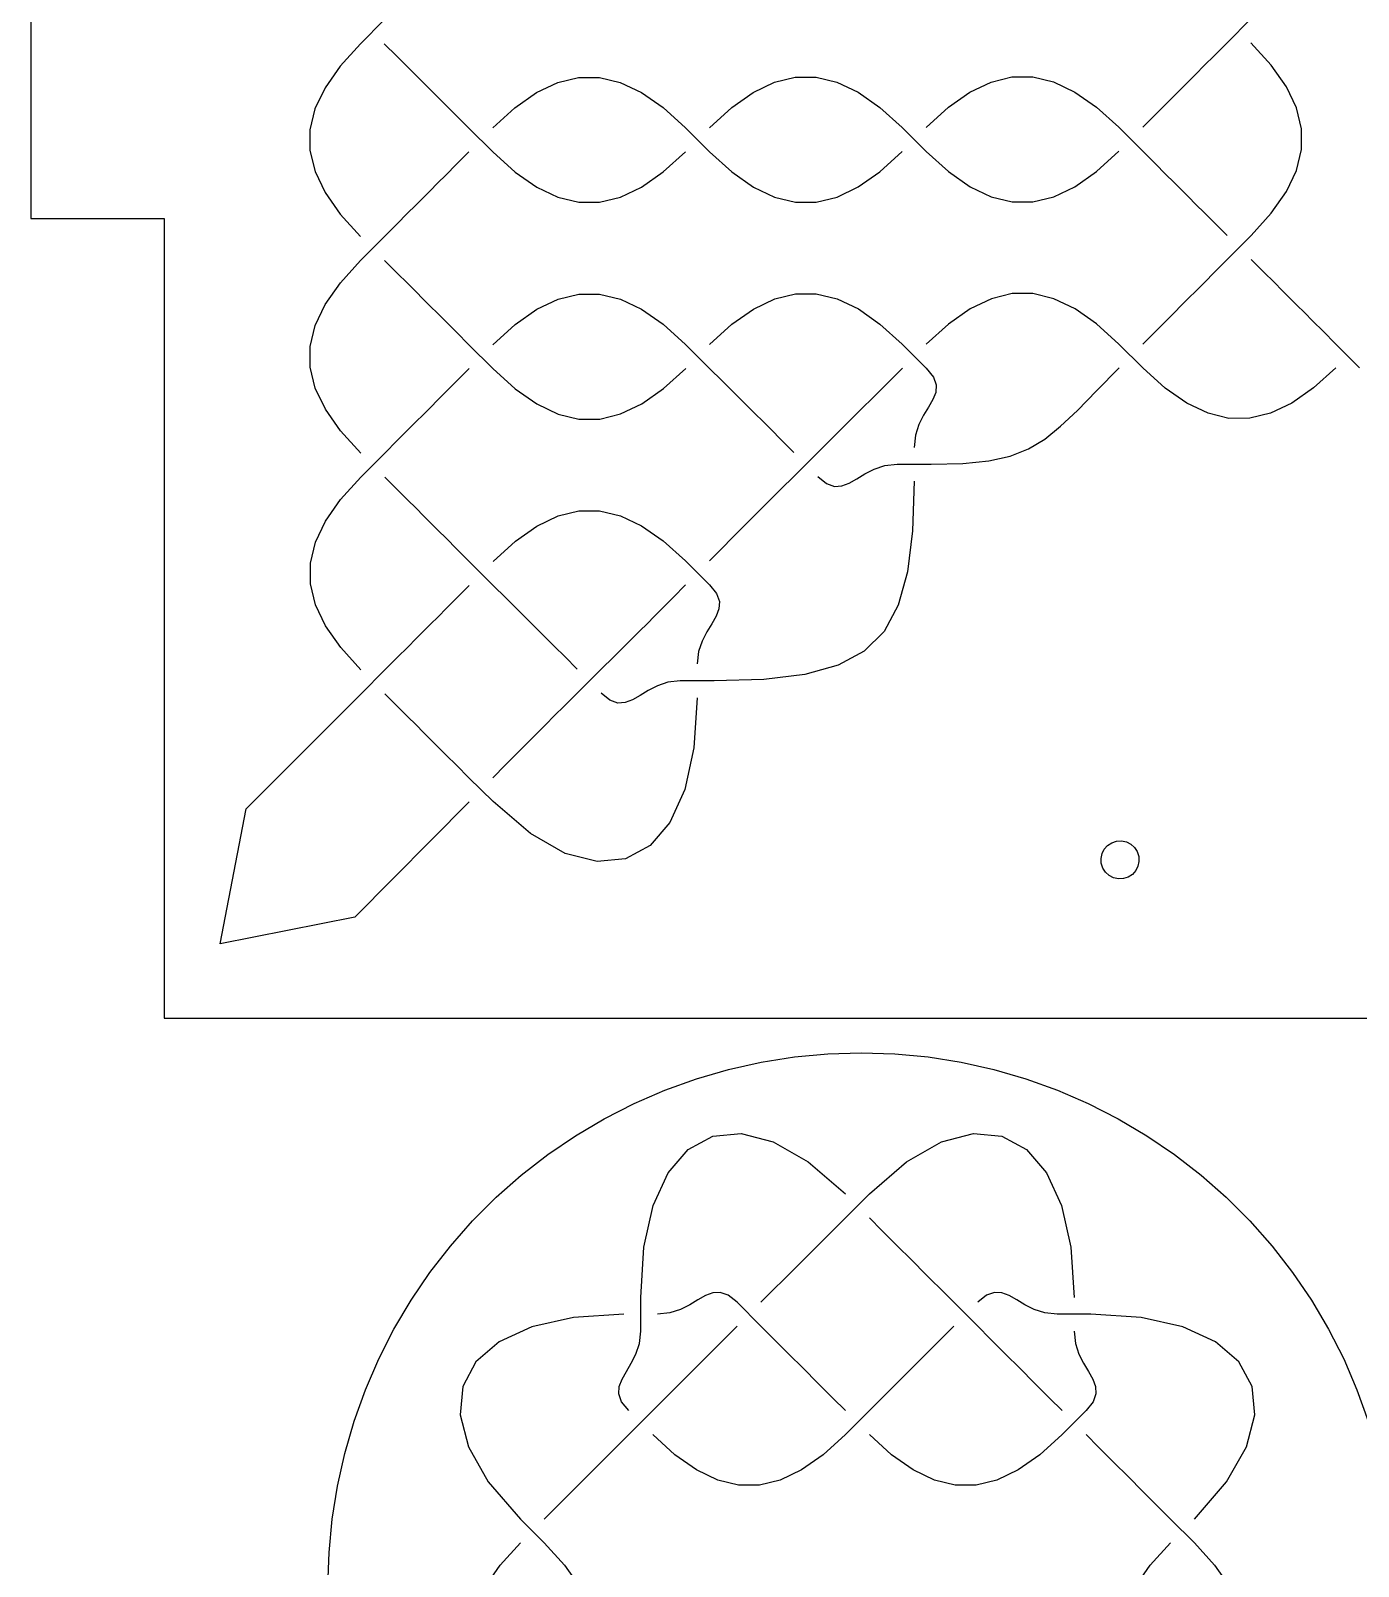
# Model space of a CAD drawing. Extents: x -112 to 112, y -170 to 170.
# Drawn here: x -111.8 to -56.4, y 41.8 to 105.8 of the extents above; entities that cross this region are included whole.
import ezdxf

# ---------------------------------------------------------------- set-up
doc = ezdxf.new("R2010")
doc.units = 0
doc.header["$MEASUREMENT"] = 0
doc.layers.get('0').update_dxf_attribs({"linetype": 'CONTINUOUS'})

msp = doc.modelspace()

# ---------------------------------------------------------------- linework, layer by layer
for p, q in [((-111.764, 120.176), (-111.764, 97.951)), ((-61.9, 105.267), (-60.904, 106.266)), ((-97.028, 106.228), (-98.025, 105.23)), ((-98.025, 105.23), (-98.865, 104.299)), ((-97.027, 105.231), (-96.5, 104.705)), ((-62.426, 104.741), (-61.9, 105.267)), ((-60.06, 104.339), (-60.902, 105.268)), ((-96.5, 104.705), (-96.075, 104.281)), ((-63.202, 103.963), (-62.85, 104.316)), ((-62.85, 104.316), (-62.426, 104.741)), ((-59.428, 103.438), (-60.06, 104.339)), ((-98.865, 104.299), (-99.495, 103.396)), ((-96.075, 104.281), (-95.723, 103.929)), ((-95.723, 103.929), (-95.414, 103.621)), ((-89.796, 103.614), (-88.926, 103.825)), ((-88.926, 103.825), (-88.06, 103.826)), ((-88.06, 103.826), (-87.19, 103.617)), ((-80.765, 103.623), (-79.895, 103.835)), ((-79.895, 103.835), (-79.029, 103.835)), ((-79.029, 103.835), (-78.159, 103.626)), ((-71.734, 103.633), (-70.864, 103.844)), ((-70.864, 103.844), (-69.998, 103.845)), ((-69.998, 103.845), (-69.128, 103.635)), ((-63.51, 103.654), (-63.202, 103.963)), ((-99.495, 103.396), (-99.915, 102.514)), ((-95.414, 103.621), (-95.119, 103.326)), ((-95.119, 103.326), (-94.81, 103.018)), ((-91.579, 102.56), (-90.677, 103.192)), ((-90.677, 103.192), (-89.796, 103.614)), ((-87.19, 103.617), (-86.308, 103.197)), ((-86.308, 103.197), (-85.405, 102.566)), ((-82.547, 102.569), (-81.646, 103.202)), ((-81.646, 103.202), (-80.765, 103.623)), ((-78.159, 103.626), (-77.277, 103.206)), ((-77.277, 103.206), (-76.374, 102.576)), ((-73.516, 102.579), (-72.615, 103.211)), ((-72.615, 103.211), (-71.734, 103.633)), ((-69.128, 103.635), (-68.246, 103.216)), ((-68.246, 103.216), (-67.343, 102.585)), ((-64.465, 102.697), (-64.113, 103.05)), ((-64.113, 103.05), (-63.804, 103.359)), ((-63.804, 103.359), (-63.51, 103.654)), ((-59.006, 102.556), (-59.428, 103.438)), ((-99.915, 102.514), (-100.125, 101.644)), ((-94.81, 103.018), (-94.457, 102.666)), ((-94.457, 102.666), (-94.032, 102.242)), ((-92.508, 101.718), (-91.579, 102.56)), ((-85.405, 102.566), (-84.474, 101.726)), ((-83.477, 101.727), (-82.547, 102.569)), ((-76.374, 102.576), (-75.443, 101.735)), ((-74.445, 101.736), (-73.516, 102.579)), ((-67.343, 102.585), (-66.412, 101.745)), ((-64.889, 102.272), (-64.465, 102.697)), ((-58.795, 101.687), (-59.006, 102.556)), ((-94.032, 102.242), (-93.505, 101.716)), ((-65.414, 101.746), (-64.889, 102.272)), ((-100.125, 101.644), (-100.124, 100.778)), ((-93.505, 101.716), (-92.507, 100.72)), ((-84.474, 101.726), (-83.476, 100.729)), ((-75.443, 101.735), (-74.444, 100.739)), ((-66.412, 101.745), (-65.413, 100.748)), ((-58.794, 100.821), (-58.795, 101.687)), ((-100.124, 100.778), (-99.913, 99.908)), ((-94.03, 100.192), (-93.505, 100.719)), ((-92.507, 100.72), (-91.576, 99.879)), ((-85.403, 99.886), (-84.473, 100.728)), ((-83.476, 100.729), (-82.545, 99.889)), ((-76.371, 99.895), (-75.442, 100.737)), ((-74.444, 100.739), (-73.514, 99.898)), ((-67.34, 99.904), (-66.411, 100.747)), ((-65.413, 100.748), (-64.887, 100.223)), ((-59.003, 99.951), (-58.794, 100.821)), ((-99.913, 99.908), (-99.491, 99.027)), ((-94.454, 99.767), (-94.03, 100.192)), ((-91.576, 99.879), (-90.673, 99.249)), ((-86.304, 99.253), (-85.403, 99.886)), ((-82.545, 99.889), (-81.642, 99.258)), ((-77.273, 99.263), (-76.371, 99.895)), ((-73.514, 99.898), (-72.611, 99.268)), ((-68.242, 99.272), (-67.34, 99.904)), ((-64.887, 100.223), (-64.462, 99.798)), ((-59.423, 99.068), (-59.003, 99.951)), ((-95.114, 99.105), (-94.806, 99.414)), ((-94.806, 99.414), (-94.454, 99.767)), ((-90.673, 99.249), (-89.791, 98.829)), ((-87.185, 98.832), (-86.304, 99.253)), ((-81.642, 99.258), (-80.76, 98.838)), ((-78.154, 98.841), (-77.273, 99.263)), ((-72.611, 99.268), (-71.729, 98.848)), ((-69.123, 98.851), (-68.242, 99.272)), ((-64.462, 99.798), (-64.109, 99.446)), ((-64.109, 99.446), (-63.8, 99.138)), ((-99.491, 99.027), (-98.859, 98.125)), ((-95.717, 98.501), (-95.408, 98.811)), ((-95.408, 98.811), (-95.114, 99.105)), ((-89.791, 98.829), (-88.921, 98.62)), ((-88.921, 98.62), (-88.055, 98.621)), ((-88.055, 98.621), (-87.185, 98.832)), ((-80.76, 98.838), (-79.89, 98.629)), ((-79.89, 98.629), (-79.024, 98.63)), ((-79.024, 98.63), (-78.154, 98.841)), ((-71.729, 98.848), (-70.859, 98.638)), ((-70.859, 98.638), (-69.993, 98.639)), ((-69.993, 98.639), (-69.123, 98.851)), ((-63.8, 99.138), (-63.505, 98.844)), ((-63.505, 98.844), (-63.196, 98.535)), ((-60.054, 98.166), (-59.423, 99.068)), ((-111.764, 97.951), (-106.208, 97.951)), ((-106.208, 97.951), (-106.208, 64.614)), ((-98.859, 98.125), (-98.016, 97.196)), ((-96.493, 97.724), (-96.069, 98.149)), ((-96.069, 98.149), (-95.717, 98.501)), ((-63.196, 98.535), (-62.844, 98.183)), ((-62.844, 98.183), (-62.418, 97.759)), ((-60.894, 97.235), (-60.054, 98.166)), ((-97.019, 97.197), (-96.493, 97.724)), ((-62.418, 97.759), (-61.892, 97.234)), ((-98.015, 96.198), (-97.019, 97.197)), ((-61.891, 96.236), (-60.894, 97.235)), ((-98.856, 95.268), (-98.015, 96.198)), ((-97.017, 96.199), (-96.491, 95.674)), ((-62.416, 95.71), (-61.891, 96.236)), ((-60.893, 96.237), (-60.367, 95.712)), ((-96.491, 95.674), (-96.066, 95.25)), ((-62.841, 95.284), (-62.416, 95.71)), ((-60.367, 95.712), (-59.941, 95.287)), ((-99.486, 94.365), (-98.856, 95.268)), ((-96.066, 95.25), (-95.713, 94.898)), ((-95.713, 94.898), (-95.404, 94.589)), ((-89.786, 94.583), (-88.917, 94.794)), ((-88.917, 94.794), (-88.051, 94.795)), ((-88.051, 94.795), (-87.181, 94.585)), ((-80.755, 94.592), (-79.886, 94.803)), ((-79.886, 94.803), (-79.02, 94.804)), ((-79.02, 94.804), (-78.15, 94.595)), ((-70.855, 94.813), (-71.724, 94.602)), ((-69.989, 94.814), (-70.855, 94.813)), ((-69.119, 94.604), (-69.989, 94.814)), ((-63.501, 94.623), (-63.192, 94.932)), ((-63.192, 94.932), (-62.841, 95.284)), ((-59.941, 95.287), (-59.589, 94.936)), ((-59.589, 94.936), (-59.28, 94.627)), ((-99.906, 93.483), (-99.486, 94.365)), ((-95.404, 94.589), (-95.11, 94.295)), ((-95.11, 94.295), (-94.8, 93.987)), ((-91.569, 93.529), (-90.668, 94.161)), ((-90.668, 94.161), (-89.786, 94.583)), ((-87.181, 94.585), (-86.299, 94.166)), ((-86.299, 94.166), (-85.396, 93.535)), ((-82.538, 93.538), (-81.637, 94.17)), ((-81.637, 94.17), (-80.755, 94.592)), ((-78.15, 94.595), (-77.267, 94.175)), ((-77.267, 94.175), (-76.365, 93.545)), ((-72.606, 94.18), (-73.507, 93.548)), ((-71.724, 94.602), (-72.606, 94.18)), ((-68.236, 94.184), (-69.119, 94.604)), ((-67.334, 93.554), (-68.236, 94.184)), ((-64.103, 94.019), (-63.795, 94.328)), ((-63.795, 94.328), (-63.501, 94.623)), ((-59.28, 94.627), (-58.985, 94.333)), ((-58.985, 94.333), (-58.676, 94.025)), ((-100.115, 92.612), (-99.906, 93.483)), ((-94.8, 93.987), (-94.448, 93.635)), ((-94.448, 93.635), (-94.023, 93.211)), ((-92.498, 92.686), (-91.569, 93.529)), ((-85.396, 93.535), (-84.465, 92.695)), ((-83.467, 92.696), (-82.538, 93.538)), ((-76.365, 93.545), (-75.434, 92.704)), ((-73.507, 93.548), (-74.436, 92.705)), ((-66.403, 92.714), (-67.334, 93.554)), ((-64.88, 93.241), (-64.455, 93.666)), ((-64.455, 93.666), (-64.103, 94.019)), ((-58.676, 94.025), (-58.323, 93.673)), ((-58.323, 93.673), (-57.898, 93.248)), ((-94.023, 93.211), (-93.496, 92.685)), ((-65.405, 92.715), (-64.88, 93.241)), ((-57.898, 93.248), (-57.372, 92.723)), ((-100.114, 91.747), (-100.115, 92.612)), ((-93.496, 92.685), (-92.497, 91.689)), ((-84.465, 92.695), (-83.466, 91.698)), ((-75.434, 92.704), (-74.435, 91.707)), ((-65.404, 91.717), (-66.403, 92.714)), ((-57.372, 92.723), (-56.373, 91.726)), ((-99.903, 90.877), (-100.114, 91.747)), ((-94.02, 91.161), (-93.495, 91.688)), ((-92.497, 91.689), (-91.566, 90.848)), ((-85.393, 90.854), (-84.464, 91.697)), ((-83.466, 91.698), (-82.941, 91.175)), ((-75.433, 91.706), (-75.959, 91.18)), ((-74.435, 91.707), (-74.141, 91.339)), ((-67.345, 90.757), (-66.402, 91.716)), ((-64.473, 90.876), (-65.404, 91.717)), ((-57.371, 91.725), (-58.3, 90.883)), ((-99.481, 89.996), (-99.903, 90.877)), ((-94.445, 90.736), (-94.02, 91.161)), ((-82.941, 91.175), (-82.517, 90.753)), ((-75.959, 91.18), (-76.384, 90.755)), ((-74.141, 91.339), (-74.022, 91.008)), ((-74.022, 91.008), (-74.041, 90.699)), ((-63.57, 90.246), (-64.473, 90.876)), ((-58.3, 90.883), (-59.201, 90.251)), ((-95.105, 90.074), (-94.797, 90.383)), ((-94.797, 90.383), (-94.445, 90.736)), ((-91.566, 90.848), (-90.664, 90.218)), ((-86.294, 90.222), (-85.393, 90.854)), ((-82.517, 90.753), (-82.165, 90.403)), ((-82.165, 90.403), (-81.857, 90.096)), ((-76.737, 90.403), (-77.046, 90.095)), ((-76.384, 90.755), (-76.737, 90.403)), ((-74.159, 90.396), (-74.341, 90.082)), ((-74.041, 90.699), (-74.159, 90.396)), ((-68.138, 89.951), (-67.345, 90.757)), ((-62.688, 89.826), (-63.57, 90.246)), ((-59.201, 90.251), (-60.083, 89.829)), ((-98.849, 89.094), (-99.481, 89.996)), ((-95.708, 89.47), (-95.399, 89.78)), ((-95.399, 89.78), (-95.105, 90.074)), ((-90.664, 90.218), (-89.781, 89.798)), ((-89.781, 89.798), (-88.911, 89.588)), ((-88.045, 89.589), (-87.176, 89.801)), ((-87.176, 89.801), (-86.294, 90.222)), ((-81.857, 90.096), (-81.563, 89.803)), ((-81.563, 89.803), (-81.254, 89.496)), ((-77.342, 89.802), (-77.652, 89.494)), ((-77.046, 90.095), (-77.342, 89.802)), ((-74.547, 89.743), (-74.741, 89.361)), ((-74.341, 90.082), (-74.547, 89.743)), ((-68.837, 89.288), (-68.138, 89.951)), ((-61.818, 89.617), (-62.688, 89.826)), ((-60.952, 89.618), (-61.818, 89.617)), ((-60.083, 89.829), (-60.952, 89.618)), ((-98.007, 88.165), (-98.849, 89.094)), ((-96.484, 88.693), (-96.06, 89.118)), ((-96.06, 89.118), (-95.708, 89.47)), ((-88.911, 89.588), (-88.045, 89.589)), ((-81.254, 89.496), (-80.903, 89.146)), ((-80.903, 89.146), (-80.48, 88.722)), ((-78.006, 89.143), (-78.432, 88.72)), ((-77.652, 89.494), (-78.006, 89.143)), ((-74.741, 89.361), (-74.885, 88.922)), ((-69.5, 88.756), (-68.837, 89.288)), ((-97.009, 88.166), (-96.484, 88.693)), ((-80.48, 88.722), (-79.957, 88.197)), ((-78.432, 88.72), (-78.959, 88.195)), ((-74.885, 88.922), (-74.943, 88.408)), ((-70.941, 88.046), (-70.182, 88.346)), ((-70.182, 88.346), (-69.5, 88.756)), ((-98.006, 87.167), (-97.009, 88.166)), ((-78.959, 88.195), (-79.959, 87.199)), ((-76.165, 87.648), (-75.649, 87.703)), ((-75.649, 87.703), (-74.238, 87.701)), ((-74.238, 87.701), (-72.912, 87.734)), ((-72.912, 87.734), (-71.832, 87.845)), ((-71.832, 87.845), (-70.941, 88.046)), ((-98.846, 86.236), (-98.006, 87.167)), ((-96.482, 86.643), (-97.008, 87.168)), ((-79.959, 87.199), (-80.486, 86.675)), ((-78.962, 87.197), (-78.592, 86.902)), ((-77.645, 86.921), (-77.331, 87.103)), ((-77.331, 87.103), (-76.99, 87.31)), ((-76.99, 87.31), (-76.607, 87.504)), ((-76.607, 87.504), (-76.165, 87.648)), ((-96.056, 86.219), (-96.482, 86.643)), ((-80.486, 86.675), (-80.912, 86.251)), ((-78.592, 86.902), (-78.26, 86.783)), ((-78.26, 86.783), (-77.95, 86.802)), ((-77.95, 86.802), (-77.645, 86.921)), ((-74.945, 86.996), (-75.011, 84.927)), ((-99.477, 85.334), (-98.846, 86.236)), ((-95.704, 85.867), (-96.056, 86.219)), ((-95.395, 85.558), (-95.704, 85.867)), ((-89.784, 85.549), (-88.917, 85.761)), ((-88.917, 85.761), (-88.053, 85.763)), ((-88.053, 85.763), (-87.185, 85.555)), ((-81.264, 85.899), (-81.573, 85.59)), ((-80.912, 86.251), (-81.264, 85.899)), ((-99.897, 84.451), (-99.477, 85.334)), ((-95.1, 85.264), (-95.395, 85.558)), ((-94.791, 84.956), (-95.1, 85.264)), ((-91.562, 84.496), (-90.663, 85.128)), ((-90.663, 85.128), (-89.784, 85.549)), ((-87.185, 85.555), (-86.304, 85.138)), ((-86.304, 85.138), (-85.402, 84.511)), ((-81.867, 85.295), (-82.175, 84.985)), ((-81.573, 85.59), (-81.867, 85.295)), ((-94.438, 84.604), (-94.791, 84.956)), ((-94.013, 84.18), (-94.438, 84.604)), ((-92.489, 83.655), (-91.562, 84.496)), ((-85.402, 84.511), (-84.471, 83.674)), ((-82.526, 84.632), (-82.949, 84.206)), ((-82.175, 84.985), (-82.526, 84.632)), ((-75.011, 84.927), (-75.221, 83.215)), ((-100.106, 83.581), (-99.897, 84.451)), ((-93.487, 83.654), (-94.013, 84.18)), ((-82.949, 84.206), (-83.473, 83.678)), ((-100.105, 82.716), (-100.106, 83.581)), ((-92.488, 82.657), (-93.487, 83.654)), ((-84.471, 83.674), (-83.47, 82.68)), ((-75.221, 83.215), (-75.606, 81.829)), ((-99.894, 81.846), (-100.105, 82.716)), ((-94.011, 82.13), (-93.486, 82.656)), ((-91.964, 82.135), (-92.488, 82.657)), ((-84.467, 82.676), (-84.991, 82.148)), ((-83.47, 82.68), (-83.175, 82.312)), ((-94.435, 81.705), (-94.011, 82.13)), ((-91.54, 81.714), (-91.964, 82.135)), ((-84.991, 82.148), (-85.415, 81.723)), ((-83.175, 82.312), (-83.057, 81.982)), ((-83.057, 81.982), (-83.077, 81.674)), ((-99.472, 80.964), (-99.894, 81.846)), ((-95.096, 81.043), (-94.787, 81.352)), ((-94.787, 81.352), (-94.435, 81.705)), ((-91.188, 81.364), (-91.54, 81.714)), ((-90.88, 81.058), (-91.188, 81.364)), ((-85.766, 81.369), (-86.075, 81.06)), ((-85.415, 81.723), (-85.766, 81.369)), ((-83.197, 81.371), (-83.38, 81.058)), ((-83.077, 81.674), (-83.197, 81.371)), ((-75.606, 81.829), (-76.196, 80.74)), ((-98.84, 80.063), (-99.472, 80.964)), ((-95.698, 80.439), (-95.39, 80.748)), ((-95.39, 80.748), (-95.096, 81.043)), ((-90.586, 80.767), (-90.88, 81.058)), ((-90.278, 80.46), (-90.586, 80.767)), ((-86.369, 80.766), (-86.679, 80.458)), ((-86.075, 81.06), (-86.369, 80.766)), ((-83.588, 80.718), (-83.783, 80.337)), ((-83.38, 81.058), (-83.588, 80.718)), ((-76.196, 80.74), (-77.02, 79.917)), ((-97.998, 79.134), (-98.84, 80.063)), ((-96.474, 79.662), (-96.05, 80.087)), ((-96.05, 80.087), (-95.698, 80.439)), ((-89.927, 80.11), (-90.278, 80.46)), ((-89.505, 79.687), (-89.927, 80.11)), ((-87.032, 80.106), (-87.458, 79.683)), ((-86.679, 80.458), (-87.032, 80.106)), ((-83.783, 80.337), (-83.928, 79.897)), ((-97, 79.135), (-96.474, 79.662)), ((-88.983, 79.162), (-89.505, 79.687)), ((-87.458, 79.683), (-87.985, 79.159)), ((-83.928, 79.897), (-83.984, 79.384)), ((-77.02, 79.917), (-78.111, 79.329)), ((-97.996, 78.136), (-97, 79.135)), ((-87.985, 79.159), (-88.986, 78.164)), ((-81.21, 78.74), (-83.279, 78.678)), ((-79.497, 78.947), (-81.21, 78.74)), ((-78.111, 79.329), (-79.497, 78.947)), ((-102.781, 73.342), (-97.996, 78.136)), ((-96.475, 77.614), (-96.999, 78.137)), ((-88.986, 78.164), (-89.514, 77.64)), ((-87.62, 77.867), (-87.989, 78.161)), ((-86.365, 78.073), (-86.678, 77.889)), ((-86.026, 78.281), (-86.365, 78.073)), ((-85.644, 78.476), (-86.026, 78.281)), ((-85.204, 78.621), (-85.644, 78.476)), ((-84.69, 78.678), (-85.204, 78.621)), ((-83.279, 78.678), (-84.69, 78.678)), ((-96.053, 77.191), (-96.475, 77.614)), ((-89.514, 77.64), (-89.94, 77.216)), ((-87.29, 77.749), (-87.62, 77.867)), ((-86.981, 77.769), (-87.29, 77.749)), ((-86.678, 77.889), (-86.981, 77.769)), ((-83.984, 77.972), (-84.118, 75.883)), ((-95.703, 76.84), (-96.053, 77.191)), ((-95.397, 76.532), (-95.703, 76.84)), ((-90.292, 76.865), (-90.601, 76.556)), ((-89.94, 77.216), (-90.292, 76.865)), ((-95.105, 76.238), (-95.397, 76.532)), ((-94.798, 75.931), (-95.105, 76.238)), ((-90.895, 76.261), (-91.203, 75.951)), ((-90.601, 76.556), (-90.895, 76.261)), ((-94.447, 75.58), (-94.798, 75.931)), ((-94.023, 75.159), (-94.447, 75.58)), ((-91.554, 75.598), (-91.977, 75.171)), ((-91.203, 75.951), (-91.554, 75.598)), ((-84.118, 75.883), (-84.504, 74.145)), ((-93.498, 74.638), (-94.023, 75.159)), ((-91.977, 75.171), (-92.5, 74.642)), ((-92.495, 73.645), (-93.498, 74.638)), ((-93.493, 73.64), (-98.26, 68.828)), ((-90.936, 72.315), (-92.495, 73.645)), ((-84.504, 74.145), (-85.122, 72.781)), ((-103.861, 67.716), (-102.781, 73.342)), ((-89.481, 71.488), (-90.936, 72.315)), ((-85.122, 72.781), (-85.949, 71.811)), ((-85.949, 71.811), (-86.966, 71.258)), ((-67.016, 71.667), (-66.877, 71.821)), ((-66.877, 71.821), (-66.704, 71.934)), ((-66.704, 71.934), (-66.507, 71.998)), ((-66.507, 71.998), (-66.3, 72.009)), ((-66.3, 72.009), (-66.097, 71.966)), ((-66.097, 71.966), (-65.912, 71.872)), ((-65.912, 71.872), (-65.758, 71.733)), ((-65.758, 71.733), (-65.645, 71.56)), ((-88.15, 71.143), (-89.481, 71.488)), ((-86.966, 71.258), (-88.15, 71.143)), ((-67.153, 71.28), (-67.11, 71.483)), ((-67.142, 71.073), (-67.153, 71.28)), ((-67.078, 70.876), (-67.142, 71.073)), ((-67.11, 71.483), (-67.016, 71.667)), ((-65.645, 71.56), (-65.581, 71.363)), ((-65.571, 71.156), (-65.614, 70.953)), ((-65.581, 71.363), (-65.571, 71.156)), ((-66.965, 70.702), (-67.078, 70.876)), ((-66.811, 70.564), (-66.965, 70.702)), ((-66.627, 70.47), (-66.811, 70.564)), ((-66.424, 70.427), (-66.627, 70.47)), ((-66.217, 70.437), (-66.424, 70.427)), ((-66.02, 70.501), (-66.217, 70.437)), ((-65.846, 70.614), (-66.02, 70.501)), ((-65.708, 70.768), (-65.846, 70.614)), ((-65.614, 70.953), (-65.708, 70.768)), ((-98.26, 68.828), (-103.861, 67.716)), ((-106.208, 64.614), (-6.196, 64.614)), ((-82.675, 62.482), (-81.313, 62.786)), ((-81.313, 62.786), (-79.934, 63.005)), ((-79.934, 63.005), (-78.544, 63.136)), ((-78.544, 63.136), (-77.148, 63.18)), ((-77.148, 63.18), (-75.753, 63.136)), ((-75.753, 63.136), (-74.363, 63.005)), ((-74.363, 63.005), (-72.984, 62.786)), ((-72.984, 62.786), (-71.621, 62.482)), ((-85.33, 61.619), (-84.016, 62.092)), ((-84.016, 62.092), (-82.675, 62.482)), ((-71.621, 62.482), (-70.28, 62.092)), ((-70.28, 62.092), (-68.967, 61.619)), ((-86.611, 61.065), (-85.33, 61.619)), ((-68.967, 61.619), (-67.685, 61.065)), ((-87.855, 60.431), (-86.611, 61.065)), ((-67.685, 61.065), (-66.441, 60.431)), ((-89.057, 59.72), (-87.855, 60.431)), ((-66.441, 60.431), (-65.239, 59.72)), ((-90.212, 58.935), (-89.057, 59.72)), ((-84.358, 59.147), (-83.336, 59.699)), ((-83.336, 59.699), (-82.148, 59.812)), ((-82.148, 59.812), (-80.815, 59.463)), ((-73.801, 59.463), (-72.468, 59.812)), ((-72.468, 59.812), (-71.28, 59.699)), ((-71.28, 59.699), (-70.258, 59.147)), ((-65.239, 59.72), (-64.085, 58.935)), ((-91.315, 58.08), (-90.212, 58.935)), ((-85.191, 58.178), (-84.358, 59.147)), ((-80.815, 59.463), (-79.361, 58.632)), ((-75.255, 58.632), (-73.801, 59.463)), ((-70.258, 59.147), (-69.425, 58.178)), ((-64.085, 58.935), (-62.981, 58.08)), ((-79.361, 58.632), (-77.807, 57.295)), ((-76.809, 57.295), (-75.255, 58.632)), ((-92.362, 57.156), (-91.315, 58.08)), ((-85.814, 56.813), (-85.191, 58.178)), ((-69.425, 58.178), (-68.802, 56.813)), ((-62.981, 58.08), (-61.934, 57.156)), ((-93.349, 56.169), (-92.362, 57.156)), ((-77.807, 56.297), (-76.809, 57.295)), ((-61.934, 57.156), (-60.947, 56.169)), ((-86.204, 55.076), (-85.814, 56.813)), ((-68.802, 56.813), (-68.412, 55.076)), ((-94.273, 55.122), (-93.349, 56.169)), ((-78.757, 55.347), (-78.333, 55.771)), ((-78.333, 55.771), (-77.807, 56.297)), ((-76.809, 56.297), (-76.283, 55.771)), ((-76.283, 55.771), (-75.858, 55.347)), ((-60.947, 56.169), (-60.023, 55.122)), ((-95.129, 54.018), (-94.273, 55.122)), ((-86.339, 52.986), (-86.204, 55.076)), ((-79.11, 54.994), (-78.757, 55.347)), ((-75.858, 55.347), (-75.506, 54.994)), ((-68.412, 55.076), (-68.277, 52.986)), ((-60.023, 55.122), (-59.168, 54.018)), ((-79.713, 54.391), (-79.419, 54.686)), ((-79.419, 54.686), (-79.11, 54.994)), ((-75.506, 54.994), (-75.197, 54.686)), ((-75.197, 54.686), (-74.903, 54.391)), ((-95.913, 52.864), (-95.129, 54.018)), ((-80.374, 53.73), (-80.022, 54.082)), ((-80.022, 54.082), (-79.713, 54.391)), ((-74.903, 54.391), (-74.594, 54.082)), ((-74.594, 54.082), (-74.242, 53.73)), ((-59.168, 54.018), (-58.383, 52.864)), ((-83.335, 53.176), (-83.639, 53.059)), ((-83.025, 53.194), (-83.335, 53.176)), ((-82.693, 53.074), (-83.025, 53.194)), ((-81.325, 52.78), (-80.799, 53.306)), ((-80.799, 53.306), (-80.374, 53.73)), ((-74.242, 53.73), (-73.817, 53.306)), ((-73.817, 53.306), (-73.291, 52.78)), ((-71.591, 53.194), (-71.923, 53.074)), ((-71.281, 53.176), (-71.591, 53.194)), ((-70.977, 53.059), (-71.281, 53.176)), ((-96.624, 51.662), (-95.913, 52.864)), ((-86.339, 51.575), (-86.339, 52.986)), ((-84.677, 52.48), (-85.118, 52.337)), ((-84.294, 52.673), (-84.677, 52.48)), ((-83.954, 52.878), (-84.294, 52.673)), ((-83.639, 53.059), (-83.954, 52.878)), ((-82.322, 52.78), (-82.693, 53.074)), ((-81.325, 51.782), (-82.322, 52.78)), ((-73.291, 52.78), (-72.293, 51.782)), ((-71.923, 53.074), (-72.293, 52.78)), ((-70.662, 52.878), (-70.977, 53.059)), ((-70.322, 52.673), (-70.662, 52.878)), ((-69.939, 52.48), (-70.322, 52.673)), ((-69.498, 52.337), (-69.939, 52.48)), ((-58.383, 52.864), (-57.672, 51.662)), ((-89.134, 52.146), (-90.872, 51.756)), ((-87.045, 52.281), (-89.134, 52.146)), ((-85.118, 52.337), (-85.633, 52.281)), ((-68.982, 52.281), (-69.498, 52.337)), ((-67.571, 52.281), (-68.982, 52.281)), ((-65.482, 52.146), (-67.571, 52.281)), ((-63.744, 51.756), (-65.482, 52.146)), ((-97.258, 50.418), (-96.624, 51.662)), ((-90.872, 51.756), (-92.236, 51.133)), ((-86.395, 51.06), (-86.339, 51.575)), ((-83.273, 50.831), (-82.848, 51.256)), ((-82.848, 51.256), (-82.322, 51.782)), ((-80.799, 51.256), (-81.325, 51.782)), ((-80.374, 50.831), (-80.799, 51.256)), ((-73.817, 51.256), (-74.242, 50.831)), ((-73.291, 51.782), (-73.817, 51.256)), ((-72.293, 51.782), (-71.767, 51.256)), ((-71.767, 51.256), (-71.343, 50.831)), ((-68.277, 51.575), (-68.221, 51.06)), ((-62.379, 51.133), (-63.744, 51.756)), ((-57.672, 51.662), (-57.038, 50.418)), ((-92.236, 51.133), (-93.206, 50.299)), ((-86.731, 50.236), (-86.538, 50.618)), ((-86.538, 50.618), (-86.395, 51.06)), ((-83.625, 50.479), (-83.273, 50.831)), ((-80.022, 50.479), (-80.374, 50.831)), ((-74.242, 50.831), (-74.594, 50.479)), ((-71.343, 50.831), (-70.991, 50.479)), ((-68.221, 51.06), (-68.077, 50.618)), ((-68.077, 50.618), (-67.884, 50.236)), ((-61.41, 50.299), (-62.379, 51.133)), ((-97.812, 49.136), (-97.258, 50.418)), ((-93.206, 50.299), (-93.757, 49.277)), ((-86.937, 49.895), (-86.731, 50.236)), ((-84.228, 49.876), (-83.934, 50.17)), ((-83.934, 50.17), (-83.625, 50.479)), ((-79.713, 50.17), (-80.022, 50.479)), ((-79.419, 49.876), (-79.713, 50.17)), ((-74.903, 50.17), (-75.197, 49.876)), ((-74.594, 50.479), (-74.903, 50.17)), ((-70.991, 50.479), (-70.682, 50.17)), ((-70.682, 50.17), (-70.387, 49.876)), ((-67.884, 50.236), (-67.679, 49.895)), ((-60.858, 49.277), (-61.41, 50.299)), ((-57.038, 50.418), (-56.484, 49.136)), ((-93.757, 49.277), (-93.87, 48.089)), ((-87.252, 48.966), (-87.235, 49.277)), ((-87.235, 49.277), (-87.117, 49.581)), ((-87.117, 49.581), (-86.937, 49.895)), ((-84.889, 49.215), (-84.537, 49.567)), ((-84.537, 49.567), (-84.228, 49.876)), ((-79.11, 49.567), (-79.419, 49.876)), ((-78.757, 49.215), (-79.11, 49.567)), ((-75.506, 49.567), (-75.858, 49.215)), ((-75.197, 49.876), (-75.506, 49.567)), ((-70.387, 49.876), (-70.079, 49.567)), ((-70.079, 49.567), (-69.726, 49.215)), ((-67.679, 49.895), (-67.499, 49.581)), ((-67.499, 49.581), (-67.381, 49.277)), ((-67.381, 49.277), (-67.363, 48.966)), ((-60.746, 48.089), (-60.858, 49.277)), ((-98.285, 47.823), (-97.812, 49.136)), ((-87.133, 48.634), (-87.252, 48.966)), ((-85.84, 48.264), (-85.314, 48.79)), ((-85.314, 48.79), (-84.889, 49.215)), ((-78.333, 48.79), (-78.757, 49.215)), ((-77.807, 48.264), (-78.333, 48.79)), ((-76.283, 48.79), (-76.809, 48.264)), ((-75.858, 49.215), (-76.283, 48.79)), ((-69.726, 49.215), (-69.302, 48.79)), ((-69.302, 48.79), (-68.776, 48.264)), ((-67.363, 48.966), (-67.483, 48.634)), ((-56.484, 49.136), (-56.011, 47.823)), ((-93.87, 48.089), (-93.522, 46.757)), ((-86.838, 48.264), (-87.133, 48.634)), ((-86.838, 47.266), (-85.84, 48.264)), ((-76.809, 48.264), (-77.807, 47.266)), ((-67.778, 48.264), (-68.776, 47.266)), ((-67.483, 48.634), (-67.778, 48.264)), ((-61.094, 46.757), (-60.746, 48.089)), ((-98.675, 46.482), (-98.285, 47.823)), ((-93.522, 46.757), (-92.69, 45.302)), ((-87.789, 46.316), (-87.364, 46.74)), ((-87.364, 46.74), (-86.838, 47.266)), ((-84.91, 46.425), (-85.84, 47.266)), ((-77.807, 47.266), (-78.737, 46.425)), ((-75.879, 46.425), (-76.809, 47.266)), ((-68.776, 47.266), (-69.706, 46.425)), ((-67.778, 47.266), (-67.252, 46.74)), ((-67.252, 46.74), (-66.827, 46.316)), ((-61.926, 45.302), (-61.094, 46.757)), ((-98.979, 45.119), (-98.675, 46.482)), ((-88.141, 45.963), (-87.789, 46.316)), ((-84.008, 45.793), (-84.91, 46.425)), ((-78.737, 46.425), (-79.639, 45.793)), ((-74.977, 45.793), (-75.879, 46.425)), ((-69.706, 46.425), (-70.608, 45.793)), ((-66.827, 46.316), (-66.475, 45.963)), ((-88.744, 45.36), (-88.45, 45.654)), ((-88.45, 45.654), (-88.141, 45.963)), ((-83.126, 45.373), (-84.008, 45.793)), ((-79.639, 45.793), (-80.521, 45.373)), ((-74.095, 45.373), (-74.977, 45.793)), ((-70.608, 45.793), (-71.49, 45.373)), ((-66.475, 45.963), (-66.166, 45.654)), ((-66.166, 45.654), (-65.872, 45.36)), ((-99.198, 43.74), (-98.979, 45.119)), ((-92.69, 45.302), (-91.354, 43.748)), ((-89.405, 44.699), (-89.053, 45.051)), ((-89.053, 45.051), (-88.744, 45.36)), ((-82.256, 45.162), (-83.126, 45.373)), ((-81.391, 45.162), (-82.256, 45.162)), ((-80.521, 45.373), (-81.391, 45.162)), ((-73.225, 45.162), (-74.095, 45.373)), ((-72.359, 45.162), (-73.225, 45.162)), ((-71.49, 45.373), (-72.359, 45.162)), ((-65.872, 45.36), (-65.563, 45.051)), ((-65.563, 45.051), (-65.211, 44.699)), ((-63.262, 43.748), (-61.926, 45.302)), ((-90.356, 43.748), (-89.83, 44.274)), ((-89.83, 44.274), (-89.405, 44.699)), ((-65.211, 44.699), (-64.786, 44.274)), ((-64.786, 44.274), (-64.26, 43.748)), ((-99.329, 42.35), (-99.198, 43.74)), ((-91.354, 43.748), (-90.356, 42.751)), ((-64.26, 43.748), (-63.262, 42.751)), ((-99.373, 40.955), (-99.329, 42.35)), ((-92.195, 41.821), (-91.354, 42.751)), ((-90.356, 42.751), (-89.514, 41.821)), ((-65.102, 41.821), (-64.26, 42.751)), ((-63.262, 42.751), (-62.421, 41.821)), ((-92.826, 40.919), (-92.195, 41.821)), ((-89.514, 41.821), (-88.883, 40.919)), ((-65.733, 40.919), (-65.102, 41.821)), ((-62.421, 41.821), (-61.79, 40.919))]:
    msp.add_line(p, q)

doc.saveas('drawing.dxf')
